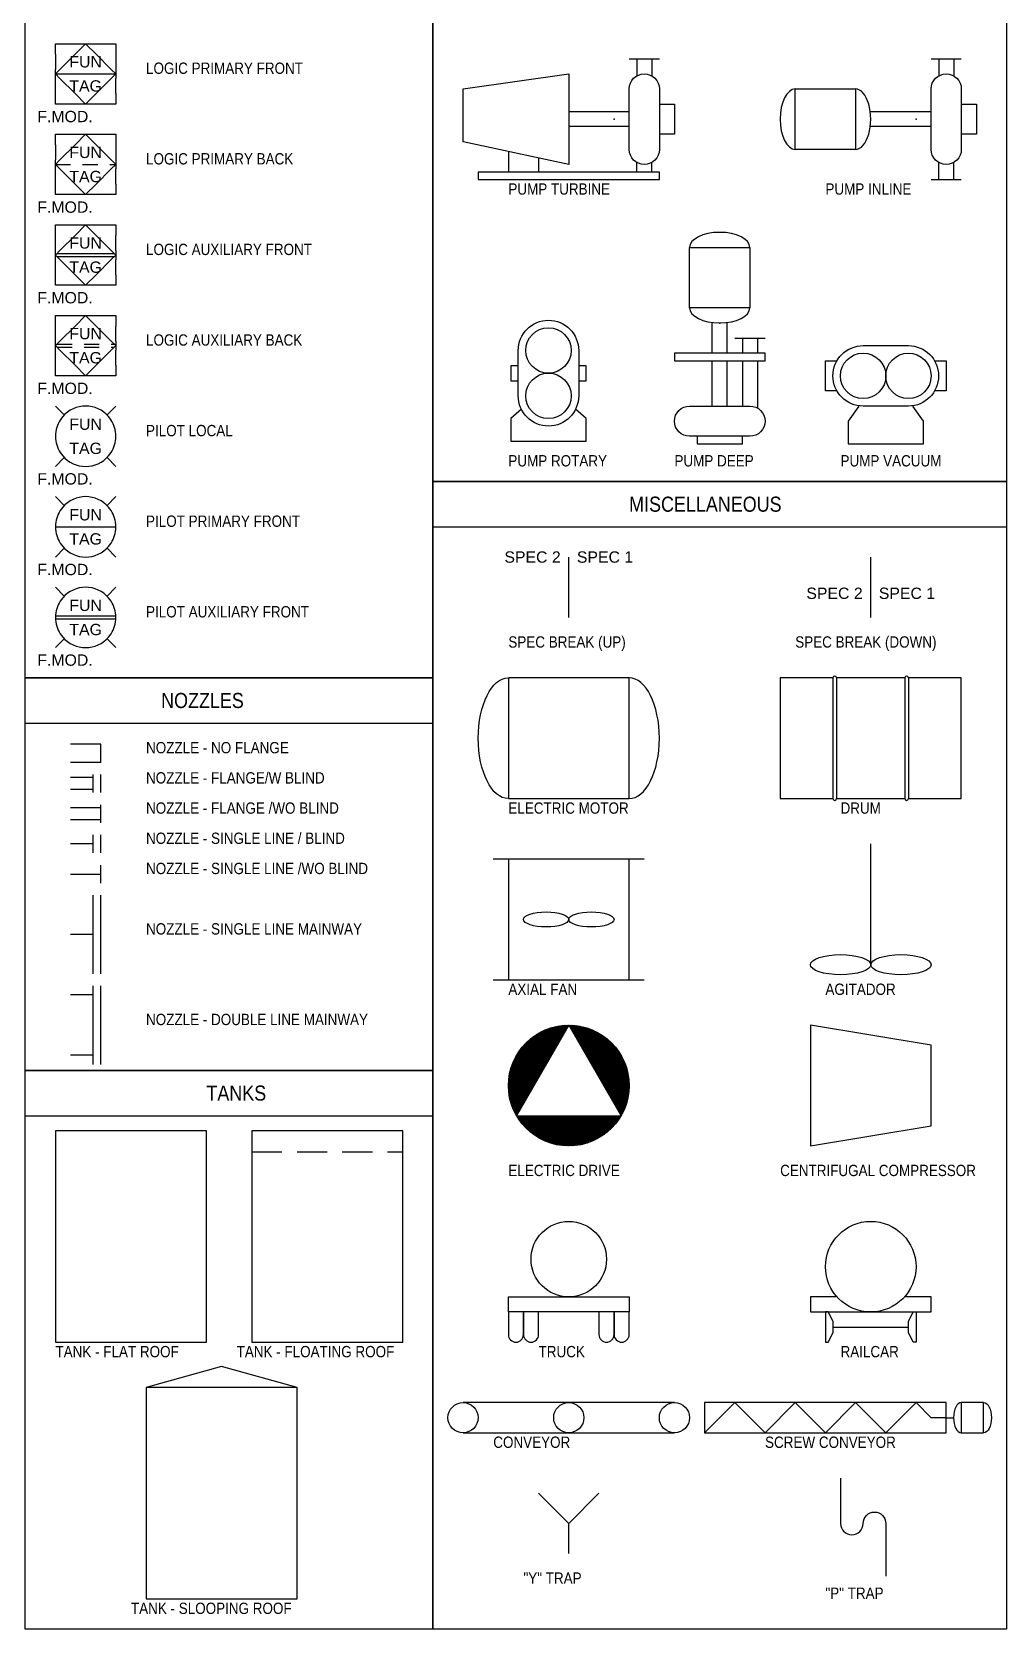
# Model space of a CAD drawing. Header units: inches. Extents: x 31.2 to 59.2, y 12.6 to 38.2.
# Drawn here: x 37.88 to 45.89, y 12.57 to 25.79 of the extents above; entities that cross this region are included whole.
import ezdxf
from ezdxf.enums import TextEntityAlignment as Align

# ---------------------------------------------------------------- set-up
doc = ezdxf.new("R2010")
doc.units = ezdxf.units.IN
doc.header["$MEASUREMENT"] = 0
doc.linetypes.add('HIDDEN', pattern=[0.375, 0.25, -0.125])
for name, color, linetype in [('EQUIP', 3, 'Continuous'), ('INST-1', 4, 'Continuous'), ('TEXT', 7, 'Continuous')]:
    doc.layers.add(name, color=color, linetype=linetype)
doc.styles.get("Standard").update_dxf_attribs({"font": 'arial.ttf'})

# ---------------------------------------------------------------- blocks, each defined once
blk = doc.blocks.new('LO_PRI_FRONT')
for p, q in [((-0.5, 0.325), (-0.5, 0.075)), ((-0.175, 0.325), (-0.425, 0.075)), ((0.175, 0.325), (0.425, 0.075)), ((0.5, 0.325), (0.5, 0.075)), ((-0.5, -0.325), (-0.5, -0.075)), ((-0.175, -0.325), (-0.425, -0.075)), ((0.175, -0.325), (0.425, -0.075)), ((0.5, -0.325), (0.5, -0.075))]:
    blk.add_line(p, q)
at = {"linetype": 'Continuous'}
blk.add_line((-0.5, 0), (0.5, 0), dxfattribs=at)
for points in [[(-0.5, 0.325), (-0.5, 0.5), (0.5, 0.5), (0.5, 0.325)], [(0.175, 0.325), (0, 0.5), (-0.175, 0.325)], [(-0.5, -0.075), (-0.5, 0.075)], [(-0.425, 0.075), (-0.5, 0), (-0.425, -0.075)], [(0.425, -0.075), (0.5, 0), (0.425, 0.075)], [(0.5, 0.075), (0.5, -0.075)], [(0.5, -0.325), (0.5, -0.5), (-0.5, -0.5), (-0.5, -0.325)], [(-0.175, -0.325), (0, -0.5), (0.175, -0.325)]]:
    blk.add_lwpolyline(points)
at = {"flags": 8}
for tag, p in [('FUNCTION', (0, 0.2)), ('TAG', (0, -0.2))]:
    blk.add_attdef(tag, text='', height=0.2, dxfattribs=at).set_placement(p, align=Align.MIDDLE_CENTER)
blk.add_attdef('FAILMODE', (-0.8, -0.8), '', height=0.2, dxfattribs=at)
blk = doc.blocks.new('LO_PRI_BACK')
for p, q in [((-0.5, 0.325), (-0.5, 0.075)), ((-0.175, 0.325), (-0.425, 0.075)), ((0.175, 0.325), (0.425, 0.075)), ((0.5, 0.325), (0.5, 0.075)), ((-0.5, -0.325), (-0.5, -0.075)), ((-0.175, -0.325), (-0.425, -0.075)), ((0.175, -0.325), (0.425, -0.075)), ((0.5, -0.325), (0.5, -0.075))]:
    blk.add_line(p, q)
at = {"linetype": 'HIDDEN'}
blk.add_line((-0.5, 0), (0.5, 0), dxfattribs=at)
for points in [[(-0.5, 0.325), (-0.5, 0.5), (0.5, 0.5), (0.5, 0.325)], [(-0.175, 0.325), (0, 0.5), (0.175, 0.325)], [(-0.425, -0.075), (-0.5, 0), (-0.425, 0.075)], [(-0.5, -0.075), (-0.5, 0.075)], [(0.425, 0.075), (0.5, 0), (0.425, -0.075)], [(0.5, 0.075), (0.5, -0.075)], [(0.5, -0.325), (0.5, -0.5), (-0.5, -0.5), (-0.5, -0.325)], [(0.175, -0.325), (0, -0.5), (-0.175, -0.325)]]:
    blk.add_lwpolyline(points)
at = {"flags": 8}
for tag, p in [('FUNCTION', (0, 0.2)), ('TAG', (0, -0.2))]:
    blk.add_attdef(tag, text='', height=0.2, dxfattribs=at).set_placement(p, align=Align.MIDDLE_CENTER)
blk.add_attdef('FAILMODE', (-0.8, -0.8), '', height=0.2, dxfattribs=at)
blk = doc.blocks.new('LO_AUX_FRONT')
for p, q in [((-0.5, 0.075), (-0.5, 0.325)), ((-0.425, 0.075), (-0.175, 0.325)), ((0.425, 0.075), (0.175, 0.325)), ((0.5, 0.075), (0.5, 0.325)), ((-0.475, 0.025), (0.475, 0.025)), ((-0.5, -0.325), (-0.5, -0.075)), ((-0.475, -0.025), (0.475, -0.025)), ((-0.175, -0.325), (-0.425, -0.075)), ((0.175, -0.325), (0.425, -0.075)), ((0.5, -0.325), (0.5, -0.075))]:
    blk.add_line(p, q)
for points in [[(-0.5, 0.325), (-0.5, 0.5), (0.5, 0.5), (0.5, 0.325)], [(-0.175, 0.325), (0, 0.5), (0.175, 0.325)], [(-0.425, -0.075), (-0.5, 0), (-0.425, 0.075)], [(-0.5, -0.075), (-0.5, 0.075)], [(0.425, 0.075), (0.5, 0), (0.425, -0.075)], [(0.5, 0.075), (0.5, -0.075)], [(0.5, -0.325), (0.5, -0.5), (-0.5, -0.5), (-0.5, -0.325)], [(0.175, -0.325), (0, -0.5), (-0.175, -0.325)]]:
    blk.add_lwpolyline(points)
at = {"flags": 8}
for tag, p in [('FUNCTION', (0, 0.2)), ('TAG', (0, -0.2))]:
    blk.add_attdef(tag, text='', height=0.2, dxfattribs=at).set_placement(p, align=Align.MIDDLE_CENTER)
blk.add_attdef('FAILMODE', (-0.8, -0.8), '', height=0.2, dxfattribs=at)
blk = doc.blocks.new('LO_AUX_BACK')
for p, q in [((-0.5, 0.075), (-0.5, 0.325)), ((-0.175, 0.325), (-0.425, 0.075)), ((0.425, 0.075), (0.175, 0.325)), ((0.5, 0.075), (0.5, 0.325)), ((-0.5, -0.325), (-0.5, -0.075)), ((-0.175, -0.325), (-0.425, -0.075)), ((0.175, -0.325), (0.425, -0.075)), ((0.5, -0.325), (0.5, -0.075))]:
    blk.add_line(p, q)
at = {"linetype": 'HIDDEN'}
for p, q in [((-0.475, 0.025), (0.475, 0.025)), ((-0.475, -0.025), (0.475, -0.025))]:
    blk.add_line(p, q, dxfattribs=at)
for points in [[(-0.5, 0.325), (-0.5, 0.5), (0.5, 0.5), (0.5, 0.325)], [(-0.175, 0.325), (0, 0.5), (0.175, 0.325)], [(-0.425, -0.075), (-0.5, 0), (-0.425, 0.075)], [(-0.5, -0.075), (-0.5, 0.075)], [(0.425, 0.075), (0.5, 0), (0.425, -0.075)], [(0.5, 0.075), (0.5, -0.075)], [(0.5, -0.325), (0.5, -0.5), (-0.5, -0.5), (-0.5, -0.325)], [(0.175, -0.325), (0, -0.5), (-0.175, -0.325)]]:
    blk.add_lwpolyline(points)
at = {"flags": 8}
for tag, p in [('FUNCTION', (0, 0.2)), ('TAG', (0, -0.2))]:
    blk.add_attdef(tag, text='', height=0.2, dxfattribs=at).set_placement(p, align=Align.MIDDLE_CENTER)
blk.add_attdef('FAILMODE', (-0.8, -0.8), '', height=0.2, dxfattribs=at)
blk = doc.blocks.new('PI_LOCAL')
for p, q in [((-0.5, 0.5), (-0.354, 0.354)), ((0.354, 0.354), (0.5, 0.5)), ((-0.5, -0.5), (-0.354, -0.354)), ((0.354, -0.354), (0.5, -0.5))]:
    blk.add_line(p, q)
for start, end in [(139.4584, 171.3731), (40.5416, 139.4584), (8.6269, 40.5416), (171.3731, 188.6269), (351.3731, 8.6269), (188.6269, 220.5416), (319.4584, 351.3731), (220.5416, 319.4584)]:
    blk.add_arc((0, 0), 0.5, start, end)
at = {"flags": 8}
for tag, p in [('FUNCTION', (0, 0.2)), ('TAG', (0, -0.2))]:
    blk.add_attdef(tag, text='', height=0.2, dxfattribs=at).set_placement(p, align=Align.MIDDLE_CENTER)
blk.add_attdef('FAILMODE', (-0.8, -0.8), '', height=0.2, dxfattribs=at)
blk = doc.blocks.new('PI_PRI_FRONT')
for p, q in [((-0.354, 0.354), (-0.5, 0.5)), ((0.354, 0.354), (0.5, 0.5)), ((-0.5, -0.5), (-0.354, -0.354)), ((0.5, -0.5), (0.354, -0.354))]:
    blk.add_line(p, q)
at = {"linetype": 'Continuous'}
blk.add_line((-0.5, 0), (0.5, 0), dxfattribs=at)
for start, end in [(139.4584, 171.3731), (40.5416, 139.4584), (8.6269, 40.5416), (171.3731, 188.6269), (351.3731, 8.6269), (188.6269, 220.5416), (319.4584, 351.3731), (220.5416, 319.4584)]:
    blk.add_arc((0, 0), 0.5, start, end)
at = {"flags": 8}
for tag, p in [('FUNCTION', (0, 0.2)), ('TAG', (0, -0.2))]:
    blk.add_attdef(tag, text='', height=0.2, dxfattribs=at).set_placement(p, align=Align.MIDDLE_CENTER)
blk.add_attdef('FAILMODE', (-0.8, -0.8), '', height=0.2, dxfattribs=at)
blk = doc.blocks.new('PI_AUX_FRONT')
for p, q in [((-0.5, 0.5), (-0.354, 0.354)), ((0.354, 0.354), (0.5, 0.5)), ((-0.5, 0.025), (0.5, 0.025)), ((-0.5, -0.025), (0.5, -0.025)), ((-0.5, -0.5), (-0.354, -0.354)), ((0.354, -0.354), (0.5, -0.5))]:
    blk.add_line(p, q)
for start, end in [(139.4584, 171.3731), (40.5416, 139.4584), (8.6269, 40.5416), (171.3731, 188.6269), (351.3731, 8.6269), (188.6269, 220.5416), (319.4584, 351.3731), (220.5416, 319.4584)]:
    blk.add_arc((0, 0), 0.5, start, end)
at = {"flags": 8}
for tag, p in [('FUNCTION', (0, 0.2)), ('TAG', (0, -0.2))]:
    blk.add_attdef(tag, text='', height=0.2, dxfattribs=at).set_placement(p, align=Align.MIDDLE_CENTER)
blk.add_attdef('FAILMODE', (-0.8, -0.8), '', height=0.2, dxfattribs=at)
blk = doc.blocks.new('PUMP_DEEP_I')
for p, q in [((0.188, 0.687), (0.188, 0.562)), ((0.313, 0.687), (0.313, 0.562)), ((0.188, 0.5), (0.188, 0.125)), ((0.313, 0.5), (0.313, 0.108))]:
    blk.add_line(p, q)
for points in [[(-0.25, 0.938), (-0.25, 1.438), (0.25, 1.438), (0.25, 0.938)], [(-0.375, 0.5), (0.375, 0.5), (0.375, 0.562), (-0.375, 0.562)]]:
    blk.add_lwpolyline(points, close=True)
for points in [[(-0.063, 0.562), (-0.063, 0.816)], [(0.062, 0.562), (0.062, 0.816)], [(0.125, 0.687), (0.375, 0.687)], [(-0.063, 0.125), (-0.063, 0.5)], [(0.062, 0.125), (0.062, 0.5)], [(-0.188, -0.125), (-0.188, -0.188), (0.188, -0.188), (0.188, -0.125)]]:
    blk.add_lwpolyline(points)
blk.add_lwpolyline([(-0.25, 0.125), (0.25, 0.125, -1), (0.25, -0.125), (-0.25, -0.125, -1), (-0.25, 0.125, -1)], format="xyb")
for centre, major_axis in [((0, 1.438), (-0.25, 0)), ((0, 0.938), (0.25, 0))]:
    blk.add_ellipse(centre, major_axis=major_axis, ratio=0.5, start_param=3.141593, end_param=6.283185)
blk.add_point((0, 0.812))
blk = doc.blocks.new('PUMP_INLINE_I')
for p, q in [((-0.062, 0.5), (-0.062, 0.358)), ((0.062, 0.5), (0.062, 0.358)), ((-0.062, -0.5), (-0.062, -0.358)), ((0.062, -0.5), (0.062, -0.358))]:
    blk.add_line(p, q)
for points in [[(-0.125, 0.5), (0.125, 0.5)], [(-0.125, 0.062), (-0.629, 0.062)], [(0.125, 0.125), (0.25, 0.125), (0.25, -0.125), (0.125, -0.125)], [(-0.125, -0.062), (-0.629, -0.062)], [(-0.125, -0.5), (0.125, -0.5)]]:
    blk.add_lwpolyline(points)
blk.add_lwpolyline([(-0.125, -0.25), (-0.125, 0.25, -1), (0.125, 0.25), (0.125, -0.25, -1), (-0.125, -0.25, -1)], format="xyb")
blk.add_lwpolyline([(-0.75, -0.25), (-1.25, -0.25), (-1.25, 0.25), (-0.75, 0.25)], close=True)
for centre, start_param, end_param in [((-1.25, 0), 3.141593, 6.283185), ((-0.75, 0), 0, 3.141593)]:
    blk.add_ellipse(centre, major_axis=(0, -0.25), ratio=0.5, start_param=start_param, end_param=end_param)
blk.add_point((-0.25, 0))
blk = doc.blocks.new('PUMP_ROTARY_I')
blk.add_lwpolyline([(-0.25, -0.188), (-0.25, 0.188, -1), (0.25, 0.188), (0.25, -0.188, -1), (-0.25, -0.188, -1)], format="xyb")
for points in [[(-0.25, 0.062), (-0.312, 0.062), (-0.312, -0.062), (-0.25, -0.062)], [(0.25, -0.062), (0.312, -0.062), (0.312, 0.062), (0.25, 0.062)], [(-0.224, -0.299), (-0.312, -0.375), (-0.312, -0.562), (0.312, -0.562), (0.312, -0.375), (0.224, -0.299)]]:
    blk.add_lwpolyline(points)
for centre in [(0, 0.188), (0, -0.188)]:
    blk.add_circle(centre, 0.188)
blk = doc.blocks.new('PUMP_VACUUM_I')
blk.add_lwpolyline([(-0.188, 0.25), (0.187, 0.25, -1), (0.187, -0.25), (-0.188, -0.25, -1), (-0.188, 0.25, -1)], format="xyb")
for points in [[(-0.404, -0.125), (-0.5, -0.125), (-0.5, 0.125), (-0.404, 0.125)], [(0.404, 0.125), (0.5, 0.125), (0.5, -0.125), (0.404, -0.125)], [(-0.224, -0.25), (-0.312, -0.375), (-0.312, -0.562), (0.312, -0.562), (0.312, -0.375), (0.224, -0.25)]]:
    blk.add_lwpolyline(points)
for centre in [(-0.188, 0), (0.187, 0)]:
    blk.add_circle(centre, 0.188)
blk = doc.blocks.new('PUMP_TURBINE_I')
for p, q in [((-0.062, 0.5), (-0.062, 0.358)), ((0.062, 0.5), (0.062, 0.358)), ((-1.125, -0.268), (-1.125, -0.438)), ((-0.875, -0.321), (-0.875, -0.438)), ((-0.062, -0.438), (-0.062, -0.358)), ((0.062, -0.438), (0.062, -0.358))]:
    blk.add_line(p, q)
for points in [[(-0.125, 0.5), (0.125, 0.5)], [(-1.5, -0.188), (-1.5, 0.25), (-0.625, 0.375), (-0.625, -0.375), (-1.5, -0.188)], [(-0.125, 0.062), (-0.625, 0.062)], [(0.125, 0.125), (0.25, 0.125), (0.25, -0.125), (0.125, -0.125)], [(-0.125, -0.062), (-0.625, -0.062)]]:
    blk.add_lwpolyline(points)
blk.add_lwpolyline([(-0.125, -0.25), (-0.125, 0.25, -1), (0.125, 0.25), (0.125, -0.25, -1), (-0.125, -0.25, -1)], format="xyb")
blk.add_lwpolyline([(0.125, -0.438), (-1.375, -0.438), (-1.375, -0.5), (0.125, -0.5)], close=True)
blk.add_point((-0.25, 0))
blk = doc.blocks.new('NOZZLE_2')
for p, q in [((1, 0.3), (0, 0.3)), ((1, -0.3), (1, 0.3)), ((1, -0.3), (0, -0.3))]:
    blk.add_line(p, q)
at = {"flags": 8}
for tag, p in [('SIZE', (0.9, 0.7)), ('SPEC', (0.9, -0.7))]:
    blk.add_attdef(tag, text='', height=0.4, dxfattribs=at).set_placement(p, align=Align.MIDDLE)
blk = doc.blocks.new('NOZZLE_1')
for p, q in [((0.75, 0.2), (0, 0.2)), ((0.75, -0.3), (0.75, 0.3)), ((1, -0.3), (1, 0.3)), ((0.75, -0.2), (0, -0.2))]:
    blk.add_line(p, q)
at = {"flags": 8}
for tag, p in [('SIZE', (0.9, 0.7)), ('SPEC', (0.9, -0.7))]:
    blk.add_attdef(tag, text='', height=0.4, dxfattribs=at).set_placement(p, align=Align.MIDDLE)
blk = doc.blocks.new('NOZZLE_3')
for p, q in [((1, 0.2), (0, 0.2)), ((1, -0.3), (1, 0.3)), ((1, -0.2), (0, -0.2))]:
    blk.add_line(p, q)
at = {"flags": 8}
for tag, p in [('SIZE', (0.9, 0.7)), ('SPEC', (0.9, -0.7))]:
    blk.add_attdef(tag, text='', height=0.4, dxfattribs=at).set_placement(p, align=Align.MIDDLE)
blk = doc.blocks.new('NOZZLE_5')
for p, q in [((0.75, 0), (0, 0)), ((0.75, -0.3), (0.75, 0.3)), ((1, -0.3), (1, 0.3))]:
    blk.add_line(p, q)
at = {"flags": 8}
for tag, p in [('SIZE', (0.9, 0.7)), ('SPEC', (0.9, -0.7))]:
    blk.add_attdef(tag, text='', height=0.4, dxfattribs=at).set_placement(p, align=Align.MIDDLE)
blk = doc.blocks.new('NOZZLE_4')
for p, q in [((0, 0), (1, 0)), ((1, -0.3), (1, 0.3))]:
    blk.add_line(p, q)
at = {"flags": 8}
for tag, p in [('SIZE', (0.9, 0.7)), ('SPEC', (0.9, -0.7))]:
    blk.add_attdef(tag, text='', height=0.4, dxfattribs=at).set_placement(p, align=Align.MIDDLE)
blk = doc.blocks.new('NOZZLE_6')
for p, q in [((0.75, -1.3), (0.75, 1.3)), ((1, -1.3), (1, 1.3)), ((0.75, 0), (0, 0))]:
    blk.add_line(p, q)
at = {"flags": 8}
for tag, p in [('SIZE', (0.9, 1.6)), ('SPEC', (0.9, -1.6))]:
    blk.add_attdef(tag, text='', height=0.4, dxfattribs=at).set_placement(p, align=Align.MIDDLE)
blk = doc.blocks.new('NOZZLE_7')
for p, q in [((0.75, -1.3), (0.75, 1.3)), ((1, -1.3), (1, 1.3)), ((0.75, 1), (0, 1)), ((0.75, -1), (0, -1))]:
    blk.add_line(p, q)
at = {"flags": 8}
for tag, p in [('SIZE', (0.9, 1.6)), ('SPEC', (0.9, -1.6))]:
    blk.add_attdef(tag, text='', height=0.4, dxfattribs=at).set_placement(p, align=Align.MIDDLE)
blk = doc.blocks.new('SPEC_BREAK_UP')
blk.add_line((0, 0), (0, 0.5))
blk.add_lwpolyline([(-0.5, 0.4, 0, 0, 0), (-0.1, 0.4, 0.05, 0, 0), (0, 0.4, 0, 0.05, 0), (0.1, 0.4, 0, 0, 0), (0.5, 0.4, 0, 0, 0)], format="xyseb")
at = {"flags": 8}
for tag, p in [('SPEC2', (-0.3, 0.5)), ('SPEC1', (0.3, 0.5))]:
    blk.add_attdef(tag, text='', height=0.1, dxfattribs=at).set_placement(p, align=Align.MIDDLE)
blk = doc.blocks.new('SPEC_BREAK_DOWN')
blk.add_line((0, -0.5), (0, 0))
blk.add_lwpolyline([(-0.5, -0.4, 0, 0, 0), (-0.1, -0.4, 0.05, 0, 0), (0, -0.4, 0, 0.05, 0), (0.1, -0.4, 0, 0, 0), (0.5, -0.4, 0, 0, 0)], format="xyseb")
at = {"flags": 8}
for tag, p in [('SPEC2', (-0.3, -0.3)), ('SPEC1', (0.3, -0.3))]:
    blk.add_attdef(tag, text='', height=0.1, dxfattribs=at).set_placement(p, align=Align.MIDDLE)
blk = doc.blocks.new('ELECT_MOTOR')
blk.add_lwpolyline([(-0.5, -0.5), (0.5, -0.5), (0.5, 0.5), (-0.5, 0.5)], close=True)
at = {"extrusion": (0, 0, -1)}
blk.add_ellipse((-0.5, 0), major_axis=(0, 0.5), ratio=0.5, start_param=3.141593, end_param=6.283185, dxfattribs=at)
blk.add_ellipse((0.5, 0), major_axis=(0, 0.5), ratio=0.5, start_param=3.141593, end_param=6.283185)
blk = doc.blocks.new('*X122')
at = {"color": 0}
for p, q in [((-0.5, 0.004), (-0.004, 0.5)), ((-0.5, 0.013), (-0.013, 0.5)), ((-0.5, 0.022), (-0.022, 0.5)), ((-0.5, -0.005), (-0.007, 0.488)), ((-0.5, -0.014), (-0.019, 0.467)), ((-0.5, -0.022), (-0.031, 0.446)), ((-0.499, 0.031), (-0.031, 0.499)), ((-0.499, -0.031), (-0.043, 0.425)), ((-0.498, 0.041), (-0.041, 0.498)), ((-0.498, -0.039), (-0.055, 0.404)), ((-0.497, 0.051), (-0.051, 0.497)), ((-0.496, 0.061), (-0.061, 0.496)), ((-0.495, 0.071), (-0.071, 0.495)), ((-0.493, 0.081), (-0.081, 0.493)), ((-0.491, 0.092), (-0.092, 0.491)), ((-0.489, 0.103), (-0.103, 0.489)), ((-0.487, 0.114), (-0.114, 0.487)), ((-0.484, 0.126), (-0.126, 0.484)), ((-0.481, 0.138), (-0.138, 0.481)), ((-0.477, 0.151), (-0.151, 0.477)), ((-0.472, 0.164), (-0.164, 0.472)), ((-0.467, 0.178), (-0.178, 0.467)), ((-0.461, 0.193), (-0.193, 0.461)), ((-0.454, 0.208), (-0.208, 0.454)), ((-0.446, 0.225), (-0.225, 0.446)), ((-0.436, 0.244), (-0.244, 0.436)), ((-0.423, 0.266), (-0.266, 0.423)), ((-0.405, 0.293), (-0.293, 0.405)), ((0.002, 0.497), (0.005, 0.5)), ((0.005, 0.491), (0.014, 0.5)), ((0.008, 0.486), (0.022, 0.5)), ((0.012, 0.48), (0.031, 0.499)), ((0.015, 0.474), (0.039, 0.498)), ((0.018, 0.469), (0.047, 0.498)), ((0.021, 0.463), (0.055, 0.497)), ((0.024, 0.458), (0.063, 0.496)), ((0.028, 0.452), (0.071, 0.495)), ((0.031, 0.446), (0.078, 0.494)), ((0.034, 0.441), (0.086, 0.493)), ((0.037, 0.435), (0.093, 0.491)), ((0.041, 0.43), (0.101, 0.49)), ((0.044, 0.424), (0.108, 0.488)), ((0.047, 0.418), (0.115, 0.487)), ((0.05, 0.413), (0.122, 0.485)), ((0.054, 0.407), (0.129, 0.483)), ((0.057, 0.402), (0.136, 0.481)), ((0.06, 0.396), (0.143, 0.479)), ((0.063, 0.39), (0.15, 0.477)), ((0.067, 0.385), (0.157, 0.475)), ((0.07, 0.379), (0.163, 0.473)), ((0.073, 0.374), (0.17, 0.47)), ((0.076, 0.368), (0.176, 0.468)), ((0.079, 0.362), (0.183, 0.465)), ((0.083, 0.357), (0.189, 0.463)), ((0.086, 0.351), (0.195, 0.46)), ((0.089, 0.346), (0.201, 0.458)), ((0.092, 0.34), (0.207, 0.455)), ((0.096, 0.334), (0.213, 0.452)), ((0.099, 0.329), (0.219, 0.449)), ((0.102, 0.323), (0.225, 0.446)), ((0.105, 0.317), (0.231, 0.443)), ((0.109, 0.312), (0.237, 0.44)), ((0.112, 0.306), (0.243, 0.437)), ((0.115, 0.301), (0.248, 0.434)), ((0.118, 0.295), (0.254, 0.431)), ((0.122, 0.289), (0.259, 0.427)), ((0.125, 0.284), (0.265, 0.424)), ((0.128, 0.278), (0.27, 0.421)), ((0.131, 0.273), (0.276, 0.417)), ((0.134, 0.267), (0.281, 0.414)), ((0.138, 0.261), (0.286, 0.41)), ((0.141, 0.256), (0.291, 0.406)), ((0.144, 0.25), (0.297, 0.403)), ((0.147, 0.245), (0.302, 0.399)), ((-0.498, -0.047), (-0.067, 0.384)), ((-0.497, -0.055), (-0.079, 0.363)), ((-0.496, -0.063), (-0.091, 0.342)), ((-0.495, -0.071), (-0.103, 0.321)), ((-0.494, -0.078), (-0.116, 0.3)), ((-0.493, -0.086), (-0.128, 0.279)), ((0.151, 0.239), (0.307, 0.395)), ((0.154, 0.233), (0.312, 0.391)), ((0.157, 0.228), (0.316, 0.387)), ((0.16, 0.222), (0.321, 0.383)), ((0.164, 0.217), (0.326, 0.379)), ((0.167, 0.211), (0.331, 0.375)), ((0.17, 0.205), (0.335, 0.371)), ((0.173, 0.2), (0.34, 0.367)), ((0.177, 0.194), (0.345, 0.362)), ((0.18, 0.189), (0.349, 0.358)), ((0.183, 0.183), (0.354, 0.354)), ((0.186, 0.177), (0.358, 0.349)), ((0.189, 0.172), (0.362, 0.345)), ((0.193, 0.166), (0.367, 0.34)), ((0.196, 0.161), (0.371, 0.335)), ((0.199, 0.155), (0.375, 0.331)), ((0.202, 0.149), (0.379, 0.326)), ((0.206, 0.144), (0.383, 0.321)), ((0.209, 0.138), (0.387, 0.316)), ((0.212, 0.133), (0.391, 0.312)), ((0.215, 0.127), (0.395, 0.307)), ((0.219, 0.121), (0.399, 0.302)), ((0.222, 0.116), (0.403, 0.297)), ((0.225, 0.11), (0.406, 0.291)), ((0.228, 0.105), (0.41, 0.286)), ((0.232, 0.099), (0.414, 0.281)), ((0.235, 0.093), (0.417, 0.276)), ((0.238, 0.088), (0.421, 0.27)), ((0.241, 0.082), (0.424, 0.265)), ((-0.491, -0.093), (-0.14, 0.258)), ((-0.49, -0.101), (-0.152, 0.237)), ((-0.488, -0.108), (-0.164, 0.216)), ((-0.487, -0.115), (-0.176, 0.195)), ((-0.485, -0.122), (-0.188, 0.174)), ((-0.483, -0.129), (-0.2, 0.154)), ((-0.481, -0.136), (-0.212, 0.133)), ((0.244, 0.077), (0.427, 0.259)), ((0.248, 0.071), (0.431, 0.254)), ((0.251, 0.065), (0.434, 0.248)), ((0.254, 0.06), (0.437, 0.243)), ((0.257, 0.054), (0.44, 0.237)), ((0.261, 0.049), (0.443, 0.231)), ((0.264, 0.043), (0.446, 0.225)), ((0.267, 0.037), (0.449, 0.219)), ((0.27, 0.032), (0.452, 0.213)), ((0.274, 0.026), (0.455, 0.207)), ((0.277, 0.021), (0.458, 0.201)), ((0.28, 0.015), (0.46, 0.195)), ((0.283, 0.009), (0.463, 0.189)), ((0.287, 0.004), (0.465, 0.183)), ((0.29, -0.002), (0.468, 0.176)), ((0.293, -0.008), (0.47, 0.17)), ((0.296, -0.013), (0.473, 0.163)), ((0.299, -0.019), (0.475, 0.157)), ((0.303, -0.024), (0.477, 0.15)), ((0.306, -0.03), (0.479, 0.143)), ((0.309, -0.036), (0.481, 0.136)), ((-0.479, -0.143), (-0.224, 0.112)), ((-0.477, -0.15), (-0.236, 0.091)), ((-0.475, -0.157), (-0.248, 0.07)), ((-0.473, -0.163), (-0.26, 0.049)), ((-0.47, -0.17), (-0.272, 0.028)), ((-0.468, -0.176), (-0.285, 0.007)), ((0.312, -0.041), (0.483, 0.129)), ((0.316, -0.047), (0.485, 0.122)), ((0.319, -0.052), (0.487, 0.115)), ((0.322, -0.058), (0.488, 0.108)), ((0.325, -0.064), (0.49, 0.101)), ((0.329, -0.069), (0.491, 0.093)), ((0.332, -0.075), (0.493, 0.086)), ((0.335, -0.08), (0.494, 0.078)), ((0.338, -0.086), (0.495, 0.071)), ((0.342, -0.092), (0.496, 0.063)), ((0.345, -0.097), (0.497, 0.055)), ((0.348, -0.103), (0.498, 0.047)), ((0.351, -0.108), (0.498, 0.039)), ((0.354, -0.114), (0.499, 0.031)), ((0.358, -0.12), (0.5, 0.022)), ((0.361, -0.125), (0.5, 0.014)), ((0.364, -0.131), (0.5, 0.005)), ((-0.465, -0.183), (-0.297, -0.014)), ((-0.463, -0.189), (-0.309, -0.035)), ((-0.46, -0.195), (-0.321, -0.056)), ((-0.458, -0.201), (-0.333, -0.077)), ((-0.455, -0.207), (-0.345, -0.097)), ((-0.452, -0.213), (-0.357, -0.118)), ((0.367, -0.136), (0.5, -0.004)), ((0.371, -0.142), (0.5, -0.013)), ((0.374, -0.148), (0.5, -0.022)), ((0.377, -0.153), (0.499, -0.031)), ((0.38, -0.159), (0.498, -0.041)), ((0.384, -0.164), (0.497, -0.051)), ((0.387, -0.17), (0.496, -0.061)), ((0.39, -0.176), (0.495, -0.071)), ((0.393, -0.181), (0.493, -0.081)), ((0.397, -0.187), (0.491, -0.092)), ((0.4, -0.192), (0.489, -0.103)), ((0.403, -0.198), (0.487, -0.114)), ((0.406, -0.204), (0.484, -0.126)), ((-0.449, -0.219), (-0.369, -0.139)), ((-0.446, -0.225), (-0.381, -0.16)), ((-0.443, -0.231), (-0.393, -0.181)), ((-0.44, -0.237), (-0.405, -0.202)), ((-0.437, -0.243), (-0.417, -0.223)), ((-0.434, -0.248), (-0.429, -0.244)), ((-0.431, -0.254), (-0.427, -0.25)), ((-0.427, -0.259), (-0.418, -0.25)), ((-0.424, -0.265), (-0.409, -0.25)), ((-0.421, -0.27), (-0.4, -0.25)), ((-0.417, -0.276), (-0.391, -0.25)), ((-0.414, -0.281), (-0.383, -0.25)), ((-0.41, -0.286), (-0.374, -0.25)), ((-0.406, -0.291), (-0.365, -0.25)), ((-0.403, -0.297), (-0.356, -0.25)), ((-0.399, -0.302), (-0.347, -0.25)), ((-0.395, -0.307), (-0.338, -0.25)), ((-0.391, -0.312), (-0.33, -0.25)), ((-0.387, -0.316), (-0.321, -0.25)), ((-0.383, -0.321), (-0.312, -0.25)), ((-0.379, -0.326), (-0.303, -0.25)), ((-0.375, -0.331), (-0.294, -0.25)), ((-0.371, -0.335), (-0.285, -0.25)), ((-0.367, -0.34), (-0.277, -0.25)), ((-0.362, -0.345), (-0.268, -0.25)), ((-0.358, -0.349), (-0.259, -0.25)), ((-0.354, -0.354), (-0.25, -0.25)), ((-0.349, -0.358), (-0.241, -0.25)), ((-0.345, -0.362), (-0.232, -0.25)), ((-0.34, -0.367), (-0.223, -0.25)), ((-0.335, -0.371), (-0.215, -0.25)), ((-0.331, -0.375), (-0.206, -0.25)), ((-0.326, -0.379), (-0.197, -0.25)), ((-0.321, -0.383), (-0.188, -0.25)), ((-0.316, -0.387), (-0.179, -0.25)), ((-0.312, -0.391), (-0.17, -0.25)), ((-0.307, -0.395), (-0.162, -0.25)), ((-0.302, -0.399), (-0.153, -0.25)), ((-0.297, -0.403), (-0.144, -0.25)), ((-0.291, -0.406), (-0.135, -0.25)), ((-0.286, -0.41), (-0.126, -0.25)), ((-0.281, -0.414), (-0.117, -0.25)), ((-0.276, -0.417), (-0.109, -0.25)), ((-0.27, -0.421), (-0.1, -0.25)), ((-0.265, -0.424), (-0.091, -0.25)), ((-0.259, -0.427), (-0.082, -0.25)), ((-0.254, -0.431), (-0.073, -0.25)), ((-0.248, -0.434), (-0.064, -0.25)), ((-0.243, -0.437), (-0.056, -0.25)), ((-0.237, -0.44), (-0.047, -0.25)), ((-0.231, -0.443), (-0.038, -0.25)), ((-0.225, -0.446), (-0.029, -0.25)), ((-0.219, -0.449), (-0.02, -0.25)), ((-0.213, -0.452), (-0.011, -0.25)), ((-0.207, -0.455), (-0.003, -0.25)), ((-0.201, -0.458), (0.006, -0.25)), ((-0.195, -0.46), (0.015, -0.25)), ((-0.189, -0.463), (0.024, -0.25)), ((-0.183, -0.465), (0.033, -0.25)), ((-0.176, -0.468), (0.042, -0.25)), ((-0.17, -0.47), (0.051, -0.25)), ((-0.163, -0.473), (0.059, -0.25)), ((-0.157, -0.475), (0.068, -0.25)), ((-0.15, -0.477), (0.077, -0.25)), ((-0.143, -0.479), (0.086, -0.25)), ((-0.136, -0.481), (0.095, -0.25)), ((-0.129, -0.483), (0.104, -0.25)), ((-0.122, -0.485), (0.112, -0.25)), ((-0.115, -0.487), (0.121, -0.25)), ((-0.108, -0.488), (0.13, -0.25)), ((-0.101, -0.49), (0.139, -0.25)), ((-0.093, -0.491), (0.148, -0.25)), ((-0.086, -0.493), (0.157, -0.25)), ((-0.078, -0.494), (0.165, -0.25)), ((-0.071, -0.495), (0.174, -0.25)), ((-0.063, -0.496), (0.183, -0.25)), ((-0.055, -0.497), (0.192, -0.25)), ((-0.047, -0.498), (0.201, -0.25)), ((-0.039, -0.498), (0.21, -0.25)), ((-0.031, -0.499), (0.218, -0.25)), ((-0.022, -0.5), (0.227, -0.25)), ((-0.014, -0.5), (0.236, -0.25)), ((-0.005, -0.5), (0.245, -0.25)), ((0.004, -0.5), (0.254, -0.25)), ((0.013, -0.5), (0.263, -0.25)), ((0.022, -0.5), (0.271, -0.25)), ((0.031, -0.499), (0.28, -0.25)), ((0.041, -0.498), (0.289, -0.25)), ((0.051, -0.497), (0.298, -0.25)), ((0.061, -0.496), (0.307, -0.25)), ((0.071, -0.495), (0.316, -0.25)), ((0.081, -0.493), (0.325, -0.25)), ((0.092, -0.491), (0.333, -0.25)), ((0.103, -0.489), (0.342, -0.25)), ((0.114, -0.487), (0.351, -0.25)), ((0.126, -0.484), (0.36, -0.25)), ((0.138, -0.481), (0.369, -0.25)), ((0.151, -0.477), (0.378, -0.25)), ((0.164, -0.472), (0.386, -0.25)), ((0.178, -0.467), (0.395, -0.25)), ((0.193, -0.461), (0.404, -0.25)), ((0.208, -0.454), (0.413, -0.25)), ((0.225, -0.446), (0.422, -0.25)), ((0.244, -0.436), (0.431, -0.25)), ((0.409, -0.209), (0.481, -0.138)), ((0.413, -0.215), (0.477, -0.151)), ((0.416, -0.22), (0.472, -0.164)), ((0.419, -0.226), (0.467, -0.178)), ((0.422, -0.232), (0.461, -0.193)), ((0.426, -0.237), (0.454, -0.208)), ((0.429, -0.243), (0.446, -0.225)), ((0.432, -0.248), (0.436, -0.244)), ((0.266, -0.423), (0.423, -0.266)), ((0.293, -0.405), (0.405, -0.293))]:
    blk.add_line(p, q, dxfattribs=at)
blk = doc.blocks.new('ELECT_DRIVE')
for points in [[(0, 0.5), (-0.433, -0.25)], [(0, 0.5), (0.433, -0.25)], [(-0.433, -0.25), (0.433, -0.25)]]:
    blk.add_lwpolyline(points)
blk.add_circle((0, 0), 0.5)
at = {"linetype": 'Continuous'}
blk.add_blockref('*X122', (0, 0), dxfattribs=at)
blk = doc.blocks.new('AXIAL_FAN')
for p, q in [((0.625, 0.5), (-0.625, 0.5)), ((-0.5, 0.5), (-0.5, -0.5)), ((0.5, -0.5), (0.5, 0.5)), ((-0.625, -0.5), (0.625, -0.5))]:
    blk.add_line(p, q)
for centre in [(-0.1875, 0), (0.1875, 0)]:
    blk.add_ellipse(centre, major_axis=(-0.1875, 0), ratio=0.3333333)
blk = doc.blocks.new('AGITATOR')
blk.add_line((0, 0), (0, 1))
for centre in [(-0.25, 0), (0.25, 0)]:
    blk.add_ellipse(centre, major_axis=(-0.25, 0), ratio=0.333333)
blk = doc.blocks.new('DRUM')
for p, q in [((-0.3125, 0.5), (-0.3125, -0.5)), ((-0.2825, 0.5), (-0.2825, -0.5)), ((0.2825, 0.5), (0.2825, -0.5)), ((0.3125, 0.5), (0.3125, -0.5))]:
    blk.add_line(p, q)
for points in [[(-0.3125, 0.5), (-0.75, 0.5), (-0.75, -0.5), (-0.3125, -0.5)], [(0.2825, 0.5), (-0.2825, 0.5)], [(0.3125, -0.5), (0.75, -0.5), (0.75, 0.5), (0.3125, 0.5)], [(-0.2825, -0.5), (0.2825, -0.5)]]:
    blk.add_lwpolyline(points)
for centre, start, end in [((-0.2975, 0.5), 0, 180), ((0.2975, 0.5), 0, 180), ((-0.2975, -0.5), 180, 0), ((0.2975, -0.5), 180, 0)]:
    blk.add_arc(centre, 0.015, start, end)
blk = doc.blocks.new('CENTRIFUGAL_COMP')
blk.add_lwpolyline([(-0.5, -0.5), (0.5, -0.333), (0.5, 0.333), (-0.5, 0.5)], close=True)
blk = doc.blocks.new('TRUCK')
blk.add_lwpolyline([(-0.5, 0.375), (0.5, 0.375), (0.5, 0.25), (-0.5, 0.25)], close=True)
for points in [[(-0.4375, 0), (-0.4375, 0, 0.4142136), (-0.375, 0.0625), (-0.375, 0.25), (-0.5, 0.25), (-0.5, 0.0625, 0.4142136)], [(-0.3125, 0), (-0.3125, 0, 0.4142136), (-0.25, 0.0625), (-0.25, 0.25), (-0.375, 0.25), (-0.375, 0.0625, 0.4142136)], [(0.3125, 0), (0.3125, 0, 0.4142136), (0.375, 0.0625), (0.375, 0.25), (0.25, 0.25), (0.25, 0.0625, 0.4142136)], [(0.4375, 0), (0.4375, 0, 0.4142136), (0.5, 0.0625), (0.5, 0.25), (0.375, 0.25), (0.375, 0.0625, 0.4142136)]]:
    blk.add_lwpolyline(points, format="xyb", close=True)
blk.add_circle((0, 0.6875), 0.3125)
blk = doc.blocks.new('RAILCAR')
for points in [[(-0.28, 0.375), (-0.5, 0.375), (-0.5, 0.25), (0.5, 0.25), (0.5, 0.375), (0.28, 0.375)], [(-0.312, 0.125), (0.312, 0.125)]]:
    blk.add_lwpolyline(points)
for points in [[(-0.375, 0), (-0.352, 0), (-0.312, 0.08), (-0.312, 0.17), (-0.352, 0.25), (-0.375, 0.25)], [(0.375, 0), (0.352, 0), (0.312, 0.08), (0.312, 0.17), (0.352, 0.25), (0.375, 0.25)]]:
    blk.add_lwpolyline(points, close=True)
blk.add_circle((0, 0.625), 0.375)
blk = doc.blocks.new('CONVEYOR')
for points in [[(0.875, 0.25), (-0.875, 0.25)], [(-0.875, 0), (0.875, 0)]]:
    blk.add_lwpolyline(points)
for centre in [(-0.875, 0.125), (0, 0.125), (0.875, 0.125)]:
    blk.add_circle(centre, 0.125)
blk = doc.blocks.new('SCREW')
for points in [[(1, 0.125), (0.875, 0.125), (0.75, 0.25), (0.5, 0), (0.25, 0.25), (0, 0), (-0.25, 0.25), (-0.5, 0), (-0.75, 0.25), (-1, 0)], [(1, 0.125), (1.06, 0.125)]]:
    blk.add_lwpolyline(points)
for points in [[(-1, 0), (1, 0), (1, 0.25), (-1, 0.25)], [(1.125, 0), (1.31, 0), (1.31, 0.25), (1.125, 0.25)]]:
    blk.add_lwpolyline(points, close=True)
blk.add_ellipse((1.125, 0.125), major_axis=(0, -0.125), ratio=0.516667, start_param=3.141593, end_param=6.283185)
at = {"extrusion": (0, 0, -1)}
blk.add_ellipse((1.31, 0.125), major_axis=(0, -0.125), ratio=0.516667, start_param=3.141593, end_param=6.283185, dxfattribs=at)
blk = doc.blocks.new('Y_TRAP')
for points in [[(0, 0.25), (-0.25, 0.5)], [(0, 0), (0, 0.25), (0.25, 0.5)]]:
    blk.add_lwpolyline(points)
blk = doc.blocks.new('P_TRAP')
blk.add_lwpolyline([(0, 0), (0, -0.375, 1), (0.1875, -0.375, -1), (0.375, -0.375), (0.375, -0.8125)], format="xyb")

msp = doc.modelspace()

# ---------------------------------------------------------------- linework, layer by layer
for p, q in [((41.201, 21.691), (45.951, 21.691)), ((37.826, 20.066), (41.201, 20.066)), ((37.826, 16.816), (41.201, 16.816))]:
    msp.add_line(p, q)
for points in [[(41.201, 20.441), (37.826, 20.441), (37.826, 38.191), (41.201, 38.191)], [(45.951, 22.066), (41.201, 22.066), (41.201, 28.941), (45.951, 28.941)], [(45.951, 12.566), (41.201, 12.566), (41.201, 22.066), (45.951, 22.066)], [(41.201, 17.191), (37.826, 17.191), (37.826, 20.441), (41.201, 20.441)], [(41.201, 12.566), (37.826, 12.566), (37.826, 17.191), (41.201, 17.191)]]:
    msp.add_lwpolyline(points, close=True)
at = {"layer": 'EQUIP'}
for points in [[(38.076, 14.941), (39.326, 14.941), (39.326, 16.691), (38.076, 16.691)], [(39.701, 14.941), (40.951, 14.941), (40.951, 16.691), (39.701, 16.691)], [(38.826, 12.816), (40.076, 12.816), (40.076, 14.566), (38.826, 14.566)]]:
    msp.add_lwpolyline(points, close=True, dxfattribs=at)
at = {"layer": 'EQUIP', "linetype": 'HIDDEN'}
msp.add_lwpolyline([(39.701, 16.516), (40.951, 16.516)], dxfattribs=at)
at = {"layer": 'EQUIP'}
msp.add_lwpolyline([(40.076, 14.566), (39.451, 14.741), (38.826, 14.566)], dxfattribs=at)

# ---------------------------------------------------------------- block references
at = {"layer": 'EQUIP', "xscale": 0.25, "yscale": 0.25, "zscale": 0.25}
for name, p in [('NOZZLE_2', (38.201, 19.816)), ('NOZZLE_1', (38.201, 19.566)), ('NOZZLE_3', (38.201, 19.316)), ('NOZZLE_5', (38.201, 19.066)), ('NOZZLE_4', (38.201, 18.816)), ('NOZZLE_6', (38.201, 18.316)), ('NOZZLE_7', (38.201, 17.566))]:
    msp.add_blockref(name, p, dxfattribs=at)
at = {"layer": 'INST-1'}
ref = msp.add_blockref('LO_PRI_FRONT', (38.326, 25.441), dxfattribs=dict(at, xscale=0.5, yscale=0.5, zscale=0.5))
ref.add_attrib('FAILMODE', 'F.MOD.', (37.926, 25.041), dxfattribs={"layer": 'TEXT', "height": 0.0938})
ref.add_attrib('TAG', 'TAG', dxfattribs={"layer": 'TEXT', "height": 0.0938}).set_placement((38.326, 25.341), align=Align.MIDDLE_CENTER)
ref.add_attrib('FUNCTION', 'FUN', dxfattribs={"layer": 'TEXT', "height": 0.0938}).set_placement((38.326, 25.541), align=Align.MIDDLE_CENTER)
for name, p in [('PUMP_TURBINE_I', (42.951, 25.066)), ('PUMP_INLINE_I', (45.451, 25.066)), ('PUMP_DEEP_I', (43.576, 22.566)), ('PUMP_ROTARY_I', (42.158, 22.963)), ('PUMP_VACUUM_I', (44.951, 22.941)), ('ELECT_MOTOR', (42.326, 19.941)), ('DRUM', (44.826, 19.941)), ('AGITATOR', (44.826, 18.066)), ('AXIAL_FAN', (42.326, 18.441)), ('ELECT_DRIVE', (42.326, 17.066)), ('CENTRIFUGAL_COMP', (44.826, 17.066)), ('TRUCK', (42.326, 14.941)), ('RAILCAR', (44.826, 14.941)), ('CONVEYOR', (42.326, 14.191)), ('SCREW', (44.451, 14.191)), ('P_TRAP', (44.576, 13.816)), ('Y_TRAP', (42.326, 13.191))]:
    msp.add_blockref(name, p, dxfattribs=at)
ref = msp.add_blockref('LO_PRI_BACK', (38.326, 24.691), dxfattribs=dict(at, xscale=0.5, yscale=0.5, zscale=0.5))
ref.add_attrib('FAILMODE', 'F.MOD.', (37.926, 24.291), dxfattribs={"layer": 'TEXT', "height": 0.0938})
ref.add_attrib('TAG', 'TAG', dxfattribs={"layer": 'TEXT', "height": 0.0938}).set_placement((38.326, 24.591), align=Align.MIDDLE_CENTER)
ref.add_attrib('FUNCTION', 'FUN', dxfattribs={"layer": 'TEXT', "height": 0.0938}).set_placement((38.326, 24.791), align=Align.MIDDLE_CENTER)
ref = msp.add_blockref('LO_AUX_FRONT', (38.326, 23.941), dxfattribs=dict(at, xscale=0.5, yscale=0.5, zscale=0.5))
ref.add_attrib('FAILMODE', 'F.MOD.', (37.926, 23.541), dxfattribs={"layer": 'TEXT', "height": 0.0938})
ref.add_attrib('TAG', 'TAG', dxfattribs={"layer": 'TEXT', "height": 0.0938}).set_placement((38.326, 23.841), align=Align.MIDDLE_CENTER)
ref.add_attrib('FUNCTION', 'FUN', dxfattribs={"layer": 'TEXT', "height": 0.0938}).set_placement((38.326, 24.041), align=Align.MIDDLE_CENTER)
ref = msp.add_blockref('LO_AUX_BACK', (38.326, 23.191), dxfattribs=dict(at, xscale=0.5, yscale=0.5, zscale=0.5))
ref.add_attrib('FAILMODE', 'F.MOD.', (37.926, 22.791), dxfattribs={"layer": 'TEXT', "height": 0.0938})
ref.add_attrib('TAG', 'TAG', dxfattribs={"layer": 'TEXT', "height": 0.0938}).set_placement((38.326, 23.091), align=Align.MIDDLE_CENTER)
ref.add_attrib('FUNCTION', 'FUN', dxfattribs={"layer": 'TEXT', "height": 0.0938}).set_placement((38.326, 23.291), align=Align.MIDDLE_CENTER)
ref = msp.add_blockref('PI_LOCAL', (38.326, 22.441), dxfattribs=dict(at, xscale=0.5, yscale=0.5, zscale=0.5))
ref.add_attrib('FAILMODE', 'F.MOD.', (37.926, 22.041), dxfattribs={"layer": 'TEXT', "height": 0.0938})
ref.add_attrib('TAG', 'TAG', dxfattribs={"layer": 'TEXT', "height": 0.0938}).set_placement((38.326, 22.341), align=Align.MIDDLE_CENTER)
ref.add_attrib('FUNCTION', 'FUN', dxfattribs={"layer": 'TEXT', "height": 0.0938}).set_placement((38.326, 22.541), align=Align.MIDDLE_CENTER)
ref = msp.add_blockref('PI_PRI_FRONT', (38.326, 21.691), dxfattribs=dict(at, xscale=0.5, yscale=0.5, zscale=0.5))
ref.add_attrib('FAILMODE', 'F.MOD.', (37.926, 21.291), dxfattribs={"layer": 'TEXT', "height": 0.0938})
ref.add_attrib('TAG', 'TAG', dxfattribs={"layer": 'TEXT', "height": 0.0938}).set_placement((38.326, 21.591), align=Align.MIDDLE_CENTER)
ref.add_attrib('FUNCTION', 'FUN', dxfattribs={"layer": 'TEXT', "height": 0.0938}).set_placement((38.326, 21.791), align=Align.MIDDLE_CENTER)
ref = msp.add_blockref('SPEC_BREAK_UP', (42.326, 20.941), dxfattribs=at)
ref.add_attrib('SPEC2', 'SPEC 2', dxfattribs={"layer": 'TEXT', "height": 0.0938}).set_placement((42.026, 21.441), align=Align.MIDDLE)
ref.add_attrib('SPEC1', 'SPEC 1', dxfattribs={"layer": 'TEXT', "height": 0.0938}).set_placement((42.626, 21.441), align=Align.MIDDLE)
ref = msp.add_blockref('SPEC_BREAK_DOWN', (44.826, 21.441), dxfattribs=at)
ref.add_attrib('SPEC2', 'SPEC 2', dxfattribs={"layer": 'TEXT', "height": 0.0938}).set_placement((44.526, 21.141), align=Align.MIDDLE)
ref.add_attrib('SPEC1', 'SPEC 1', dxfattribs={"layer": 'TEXT', "height": 0.0938}).set_placement((45.126, 21.141), align=Align.MIDDLE)
ref = msp.add_blockref('PI_AUX_FRONT', (38.326, 20.941), dxfattribs=dict(at, xscale=0.5, yscale=0.5, zscale=0.5))
ref.add_attrib('FAILMODE', 'F.MOD.', (37.926, 20.541), dxfattribs={"layer": 'TEXT', "height": 0.0938})
ref.add_attrib('TAG', 'TAG', dxfattribs={"layer": 'TEXT', "height": 0.0938}).set_placement((38.326, 20.841), align=Align.MIDDLE_CENTER)
ref.add_attrib('FUNCTION', 'FUN', dxfattribs={"layer": 'TEXT', "height": 0.0938}).set_placement((38.326, 21.041), align=Align.MIDDLE_CENTER)

# ---------------------------------------------------------------- texts
at = {"layer": 'TEXT', "width": 0.85}
for s, height, p in [('LOGIC PRIMARY FRONT', 0.0938, (38.826, 25.441)), ('LOGIC PRIMARY BACK', 0.0938, (38.826, 24.691)), ('PUMP TURBINE', 0.0938, (41.826, 24.441)), ('PUMP INLINE', 0.0938, (44.451, 24.441)), ('LOGIC AUXILIARY FRONT', 0.0938, (38.826, 23.941)), ('LOGIC AUXILIARY BACK', 0.0938, (38.826, 23.191)), ('PILOT LOCAL', 0.0938, (38.826, 22.441)), ('PUMP ROTARY', 0.0938, (41.826, 22.191)), ('PUMP DEEP', 0.0938, (43.201, 22.191)), ('PUMP VACUUM', 0.0938, (44.576, 22.191)), ('MISCELLANEOUS', 0.125, (42.826, 21.816)), ('PILOT PRIMARY FRONT', 0.0938, (38.826, 21.691)), ('PILOT AUXILIARY FRONT', 0.0938, (38.826, 20.941)), ('SPEC BREAK (UP)', 0.0938, (41.826, 20.691)), ('SPEC BREAK (DOWN)', 0.0938, (44.201, 20.691)), ('NOZZLES', 0.125, (38.951, 20.191)), ('NOZZLE - NO FLANGE', 0.0938, (38.826, 19.816)), ('NOZZLE - FLANGE/W BLIND', 0.0938, (38.826, 19.566)), ('NOZZLE - FLANGE /WO BLIND', 0.0938, (38.826, 19.316)), ('ELECTRIC MOTOR', 0.0938, (41.826, 19.316)), ('DRUM', 0.0938, (44.576, 19.316)), ('NOZZLE - SINGLE LINE / BLIND', 0.0938, (38.826, 19.066)), ('NOZZLE - SINGLE LINE /WO BLIND', 0.0938, (38.826, 18.816)), ('NOZZLE - SINGLE LINE MAINWAY', 0.0938, (38.826, 18.316)), ('AXIAL FAN', 0.0938, (41.826, 17.816)), ('AGITADOR', 0.0938, (44.451, 17.816)), ('NOZZLE - DOUBLE LINE MAINWAY', 0.0938, (38.826, 17.566)), ('TANKS', 0.125, (39.326, 16.941)), ('ELECTRIC DRIVE', 0.0938, (41.826, 16.316)), ('CENTRIFUGAL COMPRESSOR', 0.0938, (44.076, 16.316)), ('TANK - FLAT ROOF', 0.0938, (38.076, 14.816)), ('TANK - FLOATING ROOF', 0.0938, (39.576, 14.816)), ('TRUCK', 0.0938, (42.076, 14.816)), ('RAILCAR', 0.0938, (44.576, 14.816)), ('CONVEYOR', 0.0938, (41.701, 14.066)), ('SCREW CONVEYOR', 0.0938, (43.951, 14.066)), ('"Y" TRAP', 0.0938, (41.951, 12.941)), ('"P" TRAP', 0.0938, (44.451, 12.816)), ('TANK - SLOOPING ROOF', 0.0938, (38.701, 12.691))]:
    msp.add_text(s, height=height, dxfattribs=at).set_placement(p)

doc.saveas('drawing.dxf')
